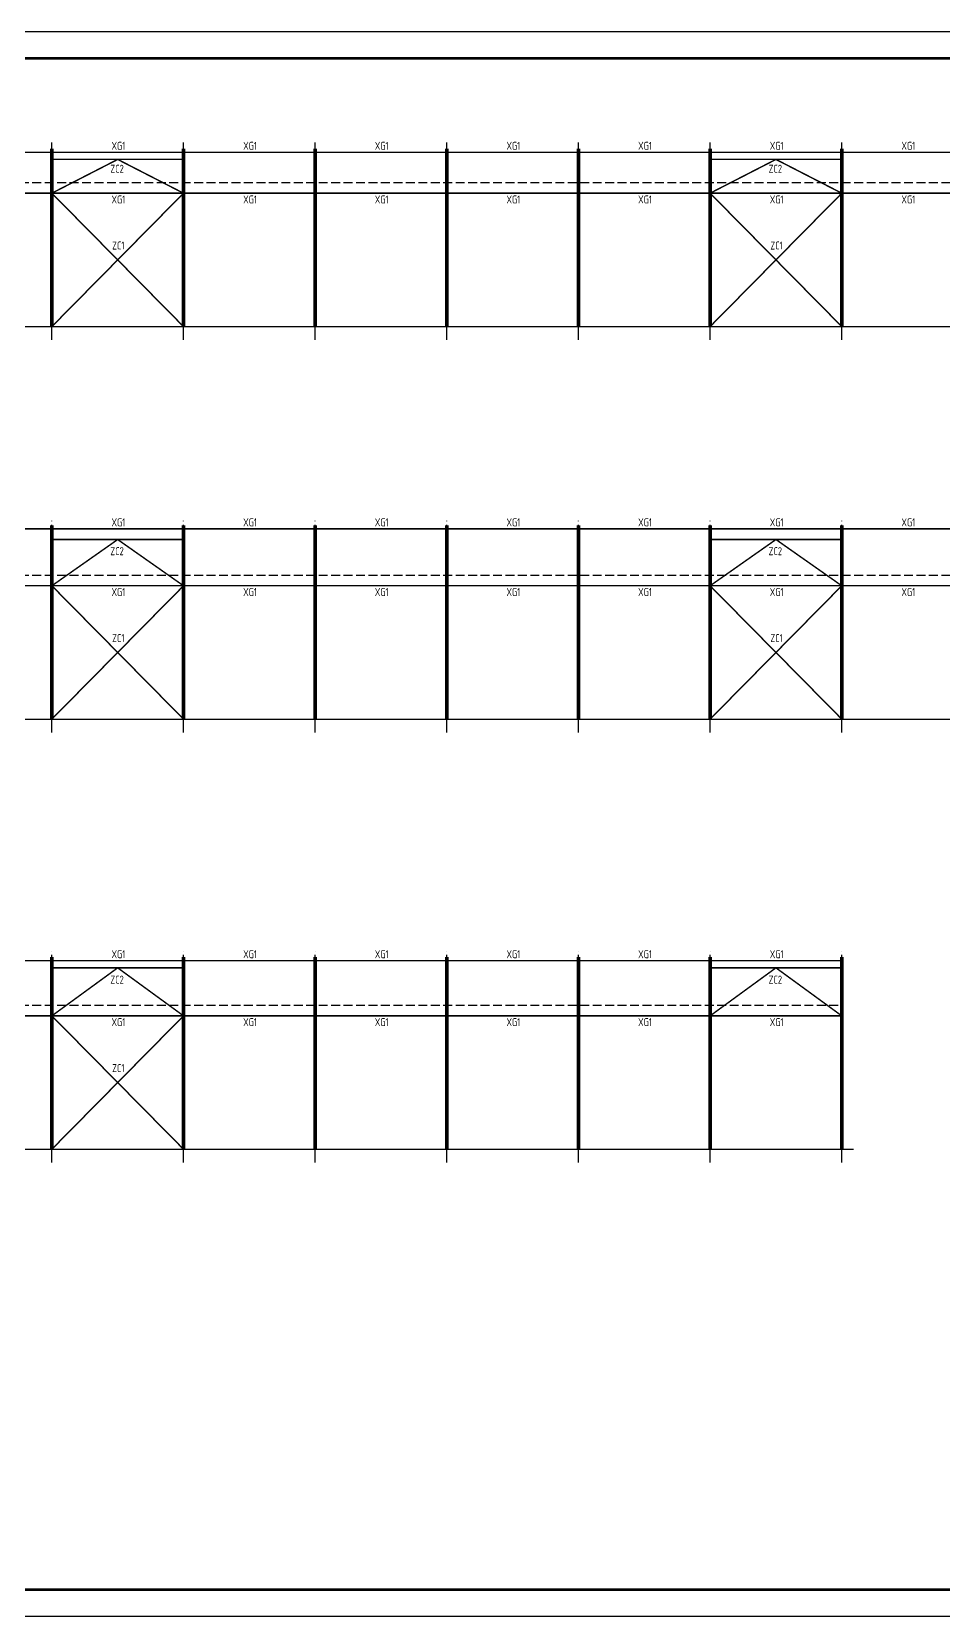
# Model space of a CAD drawing. Extents: x 8844666 to 9156203, y 1662182 to 2655606.
# Drawn here: x 8980357 to 9031596, y 1793607 to 1882707 of the extents above; entities that cross this region are included whole.
import ezdxf

# ---------------------------------------------------------------- set-up
doc = ezdxf.new("R2010")
doc.units = 0
doc.header["$LTSCALE"] = 1000
doc.header["$MEASUREMENT"] = 0
doc.linetypes.add('DASH', pattern=[0.35, 0.25, -0.1])
doc.linetypes.add('DOTE', pattern=[2.42, 2, -0.2, 0.02, -0.2])
doc.layers.get('0').update_dxf_attribs({"linetype": 'CONTINUOUS'})
for name, color, linetype in [('DCL', 6, 'CONTINUOUS'), ('DOTE', 8, 'DOTE'), ('PUB_TITLE', 4, 'CONTINUOUS'), ('ZC', 6, 'CONTINUOUS'), ('柱', 2, 'CONTINUOUS'), ('系杆', 7, 'CONTINUOUS')]:
    doc.layers.add(name, color=color, linetype=linetype)
doc.styles.add('TSSD_REIN', font='atssdeng.shx', dxfattribs={"width": 0.7, "bigfont": 'atssdchn.shx'})

msp = doc.modelspace()

# ---------------------------------------------------------------- linework, layer by layer
for points in [[(8921691.4, 1866125.1), (9130174.1, 1866125.1)], [(8921691.4, 1844052.2), (9130174.1, 1844052.2)], [(8921691.4, 1819869.3), (9026555.5, 1819869.3)]]:
    msp.add_lwpolyline(points)
at = {"layer": 'DCL', "linetype": 'DASH', "ltscale": 2}
for p, q in [((8922289.5, 1874225.1), (9129489.5, 1874225.1)), ((8922289.5, 1852152.2), (9129489.5, 1852152.2)), ((8922289.5, 1827969.3), (9025889.6, 1827969.3))]:
    msp.add_line(p, q, dxfattribs=at)
at = {"layer": 'DOTE'}
for p, q in [((8981489.5, 1865375.1), (8981489.6, 1876469.3)), ((8988889.5, 1865375.1), (8988889.6, 1876469.3)), ((8996289.5, 1865375.1), (8996289.6, 1876469.3)), ((9003689.5, 1865375.1), (9003689.6, 1876469.3)), ((9011089.5, 1865375.1), (9011089.6, 1876469.3)), ((9018489.5, 1865375.1), (9018489.6, 1876469.3)), ((9025889.5, 1865375.1), (9025889.6, 1876469.3)), ((8981489.5, 1843302.2), (8981489.6, 1855296.4)), ((8988889.5, 1843302.2), (8988889.6, 1855296.4)), ((8996289.5, 1843302.2), (8996289.6, 1855296.4)), ((9003689.5, 1843302.2), (9003689.6, 1855296.4)), ((9011089.5, 1843302.2), (9011089.6, 1855296.4)), ((9018489.5, 1843302.2), (9018489.6, 1855296.4)), ((9025889.5, 1843302.2), (9025889.6, 1855296.4)), ((8981489.5, 1819119.3), (8981489.6, 1831013.5)), ((8988889.5, 1819119.3), (8988889.6, 1831013.5)), ((8996289.5, 1819119.3), (8996289.6, 1831013.5)), ((9003689.5, 1819119.3), (9003689.6, 1831013.5)), ((9011089.5, 1819119.3), (9011089.6, 1831013.5)), ((9018489.5, 1819119.3), (9018489.6, 1831013.5)), ((9025889.5, 1819119.3), (9025889.6, 1831013.5))]:
    msp.add_line(p, q, dxfattribs=at)
at = {"layer": 'PUB_TITLE'}
msp.add_lwpolyline([(8903902.8, 1793606.7), (9156202.8, 1793606.7), (9156202.8, 1882706.7), (8903902.8, 1882706.7)], close=True, dxfattribs=at)
at = {"layer": 'PUB_TITLE', "const_width": 150}
msp.add_lwpolyline([(8907652.8, 1795106.7), (9154702.8, 1795106.7), (9154702.8, 1881206.7), (8907652.8, 1881206.7)], close=True, dxfattribs=at)
at = {"layer": 'ZC', "const_width": 80}
for points in [[(8981489.5, 1875525.1), (8988889.6, 1875525)], [(8985189.6, 1875525), (8981489.6, 1873625)], [(8985189.6, 1875525), (8988889.5, 1873625)], [(9018489.5, 1875525.1), (9025889.6, 1875525)], [(9022189.6, 1875525), (9018489.6, 1873625)], [(9022189.6, 1875525), (9025889.5, 1873625)], [(8981489.5, 1873625), (8988889.5, 1866125.1)], [(8981489.6, 1866125.1), (8988889.5, 1873625)], [(9018489.5, 1873625), (9025889.5, 1866125.1)], [(9018489.6, 1866125.1), (9025889.5, 1873625)], [(8981489.5, 1854152.1), (8988889.6, 1854152.1)], [(8985189.6, 1854152.1), (8981489.6, 1851552.1)], [(8985189.6, 1854152.1), (8988889.5, 1851552.1)], [(9018489.5, 1854152.1), (9025889.6, 1854152.1)], [(9022189.6, 1854152.1), (9018489.6, 1851552.1)], [(9022189.6, 1854152.1), (9025889.5, 1851552.1)], [(8981489.5, 1851552.1), (8988889.5, 1844052.2)], [(8981489.6, 1844052.2), (8988889.5, 1851552.1)], [(9018489.5, 1851552.1), (9025889.5, 1844052.2)], [(9018489.6, 1844052.2), (9025889.5, 1851552.1)], [(8981489.5, 1830069.3), (8988889.6, 1830069.3)], [(8985189.6, 1830069.3), (8981489.6, 1827369.2)], [(8985189.6, 1830069.3), (8988889.5, 1827369.3)], [(9018489.5, 1830069.3), (9025889.6, 1830069.3)], [(9022189.6, 1830069.3), (9018489.6, 1827369.2)], [(9022189.6, 1830069.3), (9025889.5, 1827369.3)], [(8981489.5, 1827369.3), (8988889.5, 1819869.3)], [(8981489.6, 1819869.3), (8988889.5, 1827369.3)]]:
    msp.add_lwpolyline(points, dxfattribs=at)
at = {"layer": '柱', "color": 2, "const_width": 200}
for points in [[(8981489.5, 1876125.1), (8981489.5, 1866125.1)], [(8988889.5, 1876125.1), (8988889.5, 1866125.1)], [(8996289.5, 1876125.1), (8996289.5, 1866125.1)], [(9003689.5, 1876125.1), (9003689.5, 1866125.1)], [(9011089.5, 1876125.1), (9011089.5, 1866125.1)], [(9018489.5, 1876125.1), (9018489.5, 1866125.1)], [(9025889.5, 1876125.1), (9025889.5, 1866125.1)], [(8981489.5, 1854952.2), (8981489.5, 1844052.2)], [(8988889.5, 1854952.2), (8988889.5, 1844052.2)], [(8996289.5, 1854952.2), (8996289.5, 1844052.2)], [(9003689.5, 1854952.2), (9003689.5, 1844052.2)], [(9011089.5, 1854952.2), (9011089.5, 1844052.2)], [(9018489.5, 1854952.2), (9018489.5, 1844052.2)], [(9025889.5, 1854952.2), (9025889.5, 1844052.2)], [(8981489.5, 1830669.3), (8981489.5, 1819869.3)], [(8988889.5, 1830669.3), (8988889.5, 1819869.3)], [(8996289.5, 1830669.3), (8996289.5, 1819869.3)], [(9003689.5, 1830669.3), (9003689.5, 1819869.3)], [(9011089.5, 1830669.3), (9011089.5, 1819869.3)], [(9018489.5, 1830669.3), (9018489.5, 1819869.3)], [(9025889.5, 1830669.3), (9025889.5, 1819869.3)]]:
    msp.add_lwpolyline(points, dxfattribs=at)
at = {"layer": '系杆', "color": 3, "const_width": 80}
for points in [[(8922289.5, 1875925.1), (9129489.6, 1875924.8)], [(8922289.5, 1873625.1), (9129489.6, 1873624.8)], [(8922289.5, 1854752.2), (9129489.6, 1854751.8)], [(8922289.5, 1851552.2), (9129489.6, 1851551.8)], [(8922289.5, 1830469.3), (9025889.6, 1830469.1)], [(8922289.5, 1827369.3), (9025889.6, 1827369.1)]]:
    msp.add_lwpolyline(points, dxfattribs=at)

# ---------------------------------------------------------------- texts
at = {"layer": 'ZC', "style": 'TSSD_REIN', "width": 0.8}
for s, p in [('ZC2', (8984778, 1874774.6)), ('ZC2', (9021778, 1874774.6)), ('ZC1', (8984876.9, 1870459.5)), ('ZC1', (9021876.9, 1870459.5)), ('ZC2', (8984778, 1853272.1)), ('ZC2', (9021778, 1853272.1)), ('ZC1', (8984876.9, 1848386.6)), ('ZC1', (9021876.9, 1848386.6)), ('ZC2', (8984778, 1829179)), ('ZC2', (9021778, 1829179)), ('ZC1', (8984876.9, 1824203.7))]:
    msp.add_text(s, height=450, dxfattribs=at).set_placement(p)
at = {"layer": '系杆', "color": 3, "style": 'TSSD_REIN', "width": 0.8}
for p in [(8984842.7, 1876066.2), (8992242.7, 1876066.2), (8999642.7, 1876066.2), (9007042.7, 1876066.2), (9014442.7, 1876066.2), (9021842.7, 1876066.2), (9029242.7, 1876066.2), (8984842.7, 1873048.3), (8992242.7, 1873048.3), (8999642.7, 1873048.3), (9007042.7, 1873048.3), (9014442.7, 1873048.3), (9021842.7, 1873048.3), (9029242.7, 1873048.3), (8984842.7, 1854893.2), (8992242.7, 1854893.2), (8999642.7, 1854893.2), (9007042.7, 1854893.2), (9014442.7, 1854893.2), (9021842.7, 1854893.2), (9029242.7, 1854893.2), (8984842.7, 1850975.4), (8992242.7, 1850975.4), (8999642.7, 1850975.4), (9007042.7, 1850975.4), (9014442.7, 1850975.4), (9021842.7, 1850975.4), (9029242.7, 1850975.4), (8984842.7, 1830610.4), (8992242.7, 1830610.4), (8999642.7, 1830610.4), (9007042.7, 1830610.4), (9014442.7, 1830610.4), (9021842.7, 1830610.4), (8984842.7, 1826792.5), (8992242.7, 1826792.5), (8999642.7, 1826792.5), (9007042.7, 1826792.5), (9014442.7, 1826792.5), (9021842.7, 1826792.5)]:
    msp.add_text('XG1', height=450, dxfattribs=at).set_placement(p)

doc.saveas('drawing.dxf')
